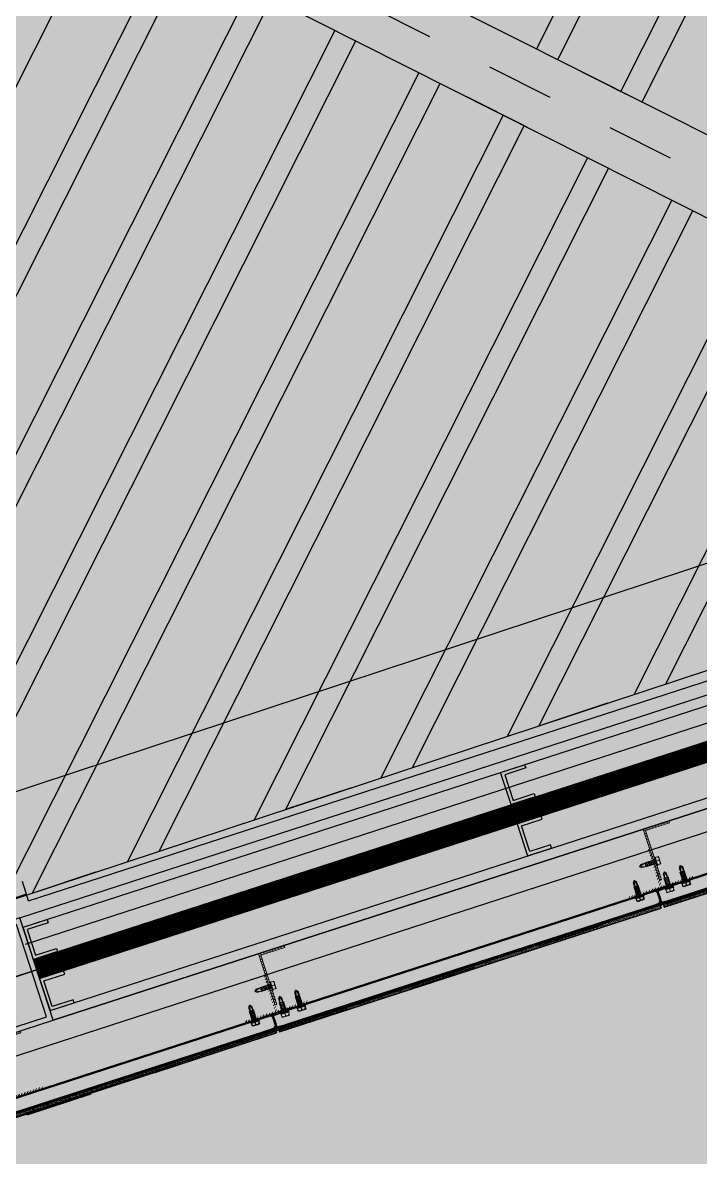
# Model space of a CAD drawing. Header units: metres. Extents: x 678805 to 1359287, y 2747329 to 5497370.
# Drawn here: x 679797.639 to 679798.644, y 2748598.401 to 2748600.084 of the extents above; entities that cross this region are included whole.
import ezdxf

# ---------------------------------------------------------------- set-up
doc = ezdxf.new("R2010")
doc.units = ezdxf.units.M
for name, pattern in [('XREF_MON_BUILDINGS$0$DASH_1', [0.4, 0.1, -0.3]), ('XREF_MON_BUILDINGS$0$Dash_2_', [0.25, 0.125, -0.125]), ('XREF_MON_BUILDINGS$0$Hidden', [0.004, 0.002, -0.002])]:
    doc.linetypes.add(name, pattern=pattern)
for name, color, linetype in [('00_XREF_MON_HSC_PAVEMENT', 7, 'Continuous'), ('00_XREF_TWQ_BUILDINGS', 7, 'Continuous'), ('XREF_MON_BUILDINGS$0$00-Modulos DEFINIDOS', 7, 'Continuous'), ('XREF_MON_BUILDINGS$0$00-Modulos ROOFS', 2, 'Continuous'), ('XREF_MON_BUILDINGS$0$02-L-01_Structure', 2, 'Continuous'), ('XREF_MON_BUILDINGS$0$02-L-01_Structure t2', 7, 'Continuous'), ('XREF_MON_BUILDINGS$0$02-L-01_Struture aux', 4, 'Continuous'), ('XREF_MON_BUILDINGS$0$02-L-Insulation', 252, 'Continuous'), ('XREF_MON_BUILDINGS$0$02-L-INT Panel', 5, 'Continuous'), ('XREF_MON_BUILDINGS$0$02-L-panel', 5, 'Continuous'), ('XREF_MON_BUILDINGS$0$02-L-Pergola Profiles', 8, 'Continuous'), ('XREF_MON_BUILDINGS$0$02-L-Pergola Projection', 8, 'Continuous'), ('XREF_MON_BUILDINGS$0$02-L-Pergola Shades', 15, 'Continuous'), ('XREF_MON_BUILDINGS$0$02-L-Pergola Shades Schematic', 8, 'Continuous'), ('XREF_MON_BUILDINGS$0$COTAUX', 7, 'Continuous')]:
    doc.layers.add(name, color=color, linetype=linetype)
doc.layers.add('XREF_MON_BUILDINGS$0$0-WIPEOUTS', color=7, linetype='Continuous', true_color=0xffffff)
doc.layers.add('XREF_MON_BUILDINGS$0$02-L-Pergola Wipeout', color=7, linetype='Continuous', true_color=0xffffff)
for name, color, linetype, plot in [('XREF_MON_BUILDINGS$0$00-AUX STRUCTURE', 3, 'Continuous', False), ('XREF_MON_BUILDINGS$0$00_AUX', 3, 'Continuous', False), ('XREF_MON_BUILDINGS$0$02-L-Pergola Aux', 50, 'Continuous', False)]:
    doc.layers.add(name, color=color, linetype=linetype, plot=plot)
for name, color, linetype, lineweight in [('XREF_MON_BUILDINGS$0$02-H-251', 251, 'Continuous', 0), ('XREF_MON_BUILDINGS$0$02-H-254', 254, 'Continuous', 0), ('XREF_MON_BUILDINGS$0$02-L-01_Structure L', 7, 'Continuous', 5), ('XREF_MON_BUILDINGS$0$02-L-01_Structure T', 8, 'Continuous', 5)]:
    doc.layers.add(name, color=color, linetype=linetype, lineweight=lineweight)
doc.layers.add('XREF_MON_BUILDINGS$0$02-KH-12 Administration', color=7, linetype='Continuous', lineweight=30, true_color=0xffdf7f)
doc.layers.add('XREF_MON_HSC_PAVEMENT$0$03-TR-Pavement_06_Concrete Slab in situ', color=7, linetype='Continuous', lineweight=9, true_color=0xf7f7f7)
doc.layers.get('XREF_MON_BUILDINGS$0$02-KH-12 Administration').off()
doc.styles.add('XREF_MON_BUILDINGS$0$E100', font='verdana.ttf', dxfattribs={"height": 0.18})
doc.linetypes.add('XREF_MON_BUILDINGS$0$BATTING', pattern='A,0.0001,-0.1,[134,ltypeshp.shx,S=0.1,R=0,X=-0.1,Y=0],-0.2,[134,ltypeshp.shx,S=0.1,R=180,X=0.1,Y=0],-0.1', length=0.4001)
doc.dimstyles.new('XREF_MON_BUILDINGS$0$E100', dxfattribs={"dimscale": 0.03, "dimtxt": 12, "dimasz": 0.5, "dimexe": 0.1, "dimexo": 1, "dimgap": 4, "dimtad": 1, "dimzin": 0, "dimdsep": 46, "dimtxsty": 'XREF_MON_BUILDINGS$0$E100', "dimblk1": 'XREF_MON_BUILDINGS$0$LINCOT200', "dimblk2": 'XREF_MON_BUILDINGS$0$LINCOT200', "dimsah": 1, "dimcen": 0.1, "dimdle": 0.1, "dimse1": 1, "dimse2": 1, "dimclrt": 256, "dimadec": 0, "dimazin": 0, "dimtfac": 0.01538461538461539, "dimtofl": 0, "dimtmove": 0, "dimatfit": 3, "dimldrblk": 'XREF_MON_BUILDINGS$0$LINCOT200', "dimfxl": 1, "dimtolj": 1, "dimtzin": 0, "dimarcsym": 0})

# ---------------------------------------------------------------- blocks, each defined once
blk = doc.blocks.new('XREF_MON_BUILDINGS$0$LINCOT200')
for p, q in [((0, -9.999961704014428), (0, 10.00003829598555)), ((3.694822225952521e-13, 3.829598557558711e-05), (10.00000000000051, 3.829598557558711e-05))]:
    blk.add_line(p, q)
at = {"const_width": 1.875}
blk.add_lwpolyline([(3.535533801624467, -3.535495714255788), (-3.535533950636761, 3.535572157214077)], dxfattribs=at)
at = {"layer": 'XREF_MON_BUILDINGS$0$COTAUX'}
blk.add_line((0, 0), (-1.249999999999915, 0), dxfattribs=at)
blk = doc.blocks.new('*D89')
at = {"layer": 'DEFPOINTS', "color": 0, "transparency": 16777216}
for p in [(119.6986085125245, -56.82058442011476), (124.4986085132696, -56.82058442058042), (124.4986085132696, -57.2785381723661)]:
    blk.add_point(p, dxfattribs=at)
at = {"layer": 'XREF_MON_BUILDINGS$0$00_AUX', "color": 0, "lineweight": -2, "transparency": 16777216}
blk.add_line((119.7136085125246, -57.27853817236596), (124.4836085132696, -57.27853817236596), dxfattribs=at)
at = {"layer": 'XREF_MON_BUILDINGS$0$00_AUX', "color": 0, "lineweight": -2, "transparency": 16777216, "xscale": 0.015, "yscale": 0.015, "zscale": 0.015, "rotation": 180}
blk.add_blockref('XREF_MON_BUILDINGS$0$LINCOT200', (119.6986085125246, -57.27853817236596), dxfattribs=at)
at = {"layer": 'XREF_MON_BUILDINGS$0$00_AUX', "color": 0, "lineweight": -2, "transparency": 16777216, "xscale": 0.015, "yscale": 0.015, "zscale": 0.015}
blk.add_blockref('XREF_MON_BUILDINGS$0$LINCOT200', (124.4986085132696, -57.27853817236596), dxfattribs=at)
at = {"layer": 'XREF_MON_BUILDINGS$0$00_AUX', "transparency": 16777216, "insert": (122.0986085128971, -57.06442803133171), "char_height": 0.18, "attachment_point": 5, "style": 'XREF_MON_BUILDINGS$0$E100'}
blk.add_mtext('\\A1;4.80', dxfattribs=at)
blk = doc.blocks.new('XREF_MON_BUILDINGS$0$PILAR STRUCTURE')
at = {"layer": 'XREF_MON_BUILDINGS$0$02-L-01_Structure', "linetype": 'Continuous'}
h = blk.add_hatch(dxfattribs=at)
h.set_pattern_fill('ANGLE', color=252)
h.set_pattern_definition([(0, (-144.6596111481284, 18.56842418532225), (0, 6.985), [5.08, -1.905]), (90, (-144.6596111481284, 18.56842418532225), (-6.985, 4.277078946022131e-16), [5.08, -1.905])])
h.paths.add_polyline_path([(-0.0800000000000125, -0.08000000000000185), (0.07999999999998408, -0.08000000000000185), (0.07999999999998408, 0.0799999999999983), (-0.0800000000000125, 0.0799999999999983)])
h.paths.add_polyline_path([(-0.07200000000000273, -0.07200000000000273), (0.0719999999999743, -0.07200000000000273), (0.0719999999999743, 0.07199999999999918), (-0.07200000000000273, 0.07199999999999918)], flags=16)
h = blk.add_hatch(color=252, dxfattribs=at)
h.dxf.hatch_style = 1
h.paths.add_polyline_path([(-0.07200000000000273, -0.07200000000000273), (0.0719999999999743, -0.07200000000000273), (0.0719999999999743, 0.07199999999999918), (-0.07200000000000273, 0.07199999999999918)], flags=16)
h.paths.add_polyline_path([(-0.0800000000000125, -0.08000000000000185), (0.07999999999998408, -0.08000000000000185), (0.07999999999998408, 0.0799999999999983), (-0.0800000000000125, 0.0799999999999983)])
for points in [[(-0.0800000000000125, -0.08000000000000185), (0.07999999999998408, -0.08000000000000185), (0.07999999999998408, 0.0799999999999983), (-0.0800000000000125, 0.0799999999999983)], [(-0.07200000000000273, -0.07200000000000273), (0.0719999999999743, -0.07200000000000273), (0.0719999999999743, 0.07199999999999918), (-0.07200000000000273, 0.07199999999999918)]]:
    blk.add_lwpolyline(points, close=True, dxfattribs=at)
blk = doc.blocks.new('XREF_MON_BUILDINGS$0$ULMA_Escuadra40x80_Seccion')
at = {"layer": 'XREF_MON_BUILDINGS$0$02-H-251', "ltscale": 125}
h = blk.add_hatch(dxfattribs=at)
h.set_pattern_fill('ANSI31', color=256, scale=0.001, angle=360, style=0)
h.set_pattern_definition([(45, (0, 0), (-0.002245064030267288, 0.002245064030267289), [])])
h.paths.add_polyline_path([(0, 0.0799999999994725), (0.002999999989697244, 0.0799999999994725), (0.002999999989697244, 0.002999999999701686), (0.03999999999359716, 0.002999999999701686), (0.03999999999359716, 0), (0, 0)])
at = {"layer": 'XREF_MON_BUILDINGS$0$02-L-01_Structure L', "linetype": 'Continuous'}
blk.add_lwpolyline([(0, 0.0799999999994725), (0.002999999989697244, 0.0799999999994725), (0.002999999989697244, 0.002999999999701686), (0.03999999999359716, 0.002999999999701686), (0.03999999999359716, 0), (0, 0)], close=True, dxfattribs=at)
blk = doc.blocks.new('XREF_MON_BUILDINGS$0$AUTORROSCANTE')
at = {"layer": 'XREF_MON_BUILDINGS$0$02-L-01_Structure t2', "color": 0}
for p, q in [((-31.20000000000002, 5.629165124598842), (-26.19999999999959, 5.62916512459816)), ((-31.19999999999999, -3.410605131648481e-13), (-26.19999999999976, 0)), ((-2.365309734828713, 2.5), (-25, 2.5)), ((0, 0), (-8.999999999999972, 2.5)), ((0, 0), (-3.600692283157343, -1.09366380576239)), ((0, 0), (-2.365309734828713, 2.5)), ((0, 0), (-2.365309734828713, -2.5)), ((-31.20000000000002, -5.629165124598899), (-26.19999999999948, -5.629165124599581)), ((-2.365309734828713, -2.5), (-25, -2.5)), ((-3.600692283157343, -1.09366380576239), (-2.365309734828713, -2.5))]:
    blk.add_line(p, q, dxfattribs=at)
at = {"layer": 'XREF_MON_BUILDINGS$0$02-L-01_Structure t2', "color": 253}
for p, q in [((-25, 3.149999999999977), (-8.999999999999943, 3.150000000000034)), ((-23.47427264461649, -3.14999999999992), (-25, 2.662522019210144)), ((-21.40651940967126, -3.14999999999992), (-23.06020473028568, 3.149999999999864)), ((-19.338766174726, -3.14999999999992), (-20.99245149534045, 3.14999999999992)), ((-17.27101293978083, -3.14999999999992), (-18.92469826039516, 3.150000000000034)), ((-15.20325970483566, -3.14999999999992), (-16.85694502544993, 3.150000000000034)), ((-13.1355064698904, -3.14999999999992), (-14.78919179050473, 3.149999999999977)), ((-11.06775323494514, -3.14999999999992), (-12.72143855555953, 3.149999999999977)), ((-9, -3.14999999999992), (-10.65368532061433, 3.150000000000034)), ((-9, -3.14999999999992), (-8.999999999999972, 3.150000000000034)), ((-25, -3.149999999999977), (-9, -3.149999999999977)), ((-3.600692283157343, -1.09366380576239), (-9, -2.5))]:
    blk.add_line(p, q, dxfattribs=at)
at = {"layer": 'XREF_MON_BUILDINGS$0$02-L-01_Structure t2', "color": 0}
for points in [[(-31.20000000000002, 5.629165124598842), (-26.19999999999996, 5.629165124598842), (-26.19999999999996, -5.629165124599581), (-31.20000000000002, -5.629165124599581)], [(-26.19999999999951, 6.5), (-25, 6.5), (-25, -6.500000000000057), (-26.19999999999951, -6.500000000000057)]]:
    blk.add_lwpolyline(points, close=True, dxfattribs=at)
for centre, start, end in [((-26.98608579049073, 2.367525475711773), 129.2840388374925, 214.1828116507075), ((-26.98608579049073, -2.366719793068796), 145.8304296466695, 230.7332658614822)]:
    blk.add_arc(centre, 4.213914209509284, start, end, dxfattribs=at)
blk = doc.blocks.new('XREF_MON_BUILDINGS$0$ULMA_Montante VV')
at = {"layer": 'XREF_MON_BUILDINGS$0$02-H-251', "ltscale": 125}
h = blk.add_hatch(dxfattribs=at)
h.set_pattern_fill('ANSI31', color=256, scale=0.001, angle=450, style=0)
h.set_pattern_definition([(134.9999999999999, (-0.05125000000043656, -0.00250000000005457), (-0.002245064030267289, -0.002245064030267287), [])])
edge = h.paths.add_edge_path()
edge.add_line((-0.05095000000073924, -0.00250000000005457), (0.04844999999841093, -0.00250000000005457))
edge.add_arc((0.04844999999841093, -0.002200000000129876), 0.0003, 270, 360)
edge.add_line((0.04874999999992724, -0.002200000000129876), (0.04874999999992724, -0.0003000000001520675))
edge.add_arc((0.04844999999841093, -0.0003000000001520675), 0.0003, 0, 90)
edge.add_line((0.04844999999841093, 0), (0, 0))
edge.add_line((0, 0), (0, 0.05719999999996617))
edge.add_arc((-0.0003000000015163096, 0.05719999999996617), 0.0003, 0, 90)
edge.add_line((-0.0003000000015163096, 0.05749999999989086), (-0.002200000000811997, 0.05749999999989086))
edge.add_arc((-0.002200000000811997, 0.05719999999996617), 0.0003, 90, 180)
edge.add_line((-0.002500000000509317, 0.05719999999996617), (-0.002500000000509317, 0))
edge.add_line((-0.002500000000509317, 0), (-0.05095000000073924, 0))
edge.add_arc((-0.05095000000073924, -0.0003000000001520675), 0.0003, 90, 180)
edge.add_line((-0.05125000000043656, -0.0003000000001520675), (-0.05125000000043656, -0.002200000000129876))
edge.add_arc((-0.05095000000073924, -0.002200000000129876), 0.0003, 180, 270)
blk = doc.blocks.new('XREF_MON_BUILDINGS$0$ULMA_Autotaladrante')
at = {"layer": 'XREF_MON_BUILDINGS$0$02-L-01_Structure T', "color": 252}
for p, q in [((-0.02500000000509317, 2.273736754432321e-13), (-0.02263469026956955, 0.00250000000005457)), ((-0.02500000000509317, 2.273736754432321e-13), (-0.01600000000325963, 0.00250000000005457)), ((-0.02500000000509317, 2.273736754432321e-13), (-0.02263469026956955, -0.002499999999599822)), ((-0.02500000000509317, 2.273736754432321e-13), (-0.02139930772136722, -0.001093663805477263)), ((-0.02263469026956955, 0.00250000000005457), (0, 0.00250000000005457)), ((0, 0.003150000000232467), (-0.01600000000325963, 0.003150000000232467)), ((-0.01600000000325963, -0.003149999999777719), (-0.01600000000325963, 0.003150000000232467)), ((-0.01600000000325963, -0.003149999999777719), (-0.01434631468237058, 0.003150000000232467)), ((-0.01393224676803584, -0.003149999999777719), (-0.01227856144714679, 0.003150000000232467)), ((-0.0118644935323573, -0.003149999999777719), (-0.01021080821146825, 0.003150000000232467)), ((-0.00979674029713351, -0.003149999999777719), (-0.008143054976244457, 0.003150000000232467)), ((-0.00772898706190972, -0.003149999999777719), (-0.006075301741020667, 0.003150000000232467)), ((-0.005661233826231182, -0.003149999999777719), (-0.004007548505342129, 0.003150000000232467)), ((-0.003593480591007392, -0.003149999999777719), (-0.001939795270118339, 0.003150000000232467)), ((-0.001525727355783602, -0.003149999999777719), (0, 0.002662522019363678)), ((0.006200000001172157, 0.005629165124673818), (0.001200000000153523, 0.005629165124673818)), ((0.006200000001172157, 2.273736754432321e-13), (0.001200000000153523, 2.273736754432321e-13)), ((-0.02139930772136722, -0.001093663805477263), (-0.02263469026956955, -0.002499999999599822)), ((-0.02263469026956955, -0.002499999999599822), (0, -0.002499999999599822)), ((-0.02139930772136722, -0.001093663805477263), (-0.01600000000325963, -0.002499999999599822)), ((0, -0.003149999999777719), (-0.01600000000325963, -0.003149999999777719)), ((0.006200000001172157, -0.005629165124219071), (0.001200000000153523, -0.005629165124219071))]:
    blk.add_line(p, q, dxfattribs=at)
for points in [[(0.001200000000153523, 0.006499999999959982), (0, 0.006499999999959982), (0, -0.006499999999732609), (0.001200000000153523, -0.006499999999732609)], [(0.006200000001172157, 0.005629165124673818), (0.001200000000153523, 0.005629165124673818), (0.001200000000153523, -0.005629165124219071), (0.006200000001172157, -0.005629165124219071)]]:
    blk.add_lwpolyline(points, close=True, dxfattribs=at)
for centre, start, end in [((0.001986085791031655, 0.002367525475847287), 325.8171883654993, 50.71596115511253), ((0.001986085791031655, -0.002366719792689764), 309.2667341381091, 34.16957033823044)]:
    blk.add_arc(centre, 0.004213914210367771, start, end, dxfattribs=at)
blk = doc.blocks.new('XREF_MON_BUILDINGS$0$A$C15E93CBA')
at = {"layer": 'XREF_MON_BUILDINGS$0$02-H-251', "linetype": 'XREF_MON_BUILDINGS$0$Hidden', "ltscale": 125}
h = blk.add_hatch(dxfattribs=at)
h.set_pattern_fill('ANSI31', color=256, scale=0.001, angle=360, style=0)
h.set_pattern_definition([(45, (-262.1384056842525, -176.9196027821986), (-0.002245064030267288, 0.002245064030267289), [])])
edge = h.paths.add_edge_path()
edge.add_line((-9.57311138685455, -0.6229246826434292), (-9.573111386854546, -0.6209246826434764))
edge.add_line((-9.573111386854542, -0.6209246826434764), (-9.573356797376968, -0.6140531880113258))
edge.add_line((-9.573356797376967, -0.6140531880113258), (-9.574300880825268, -0.6131743549923385))
edge.add_arc((-9.574096472863296, -0.6129547704186962), 0.0003, 137.0499999998804, 227.0499999998918, ccw=False)
edge.add_line((-9.574316057436938, -0.6127503624564952), (-9.573437050788362, -0.6118060924876545))
edge.add_line((-9.573437050788364, -0.6118060924876545), (-9.57349956216547, -0.6100557739522401))
edge.add_line((-9.573499562165466, -0.6100557739522401), (-9.574443684311857, -0.6091769049097593))
edge.add_arc((-9.574239276348976, -0.6089573203358896), 0.0003, 137.0499999998804, 227.049999999877, ccw=False)
edge.add_line((-9.574458860922618, -0.6087529123736886), (-9.57357981824532, -0.6078086037003914))
edge.add_line((-9.573579818245321, -0.6078086037003914), (-9.57404250767863, -0.5948532995824962))
edge.add_arc((-9.576041233386917, -0.5949246826434091), 0.002, 2.045408488778087, 89.99999999989184)
edge.add_line((-9.576041233386917, -0.5929246826434564), (-9.582770587866747, -0.592924682643428))
edge.add_line((-9.582770587866747, -0.5929246826434564), (-9.592111386854725, -0.592924682643428))
edge.add_line((-9.592111386854725, -0.592924682643428), (-9.592111386854734, -0.5980746826433858))
edge.add_line((-9.592111386854732, -0.5980746826433858), (-9.593111386854936, -0.5980746826433858))
edge.add_line((-9.593111386854936, -0.5980746826433858), (-9.593111386854925, -0.5927572888009252))
edge.add_arc((-9.593411386854626, -0.5927572888009252), 0.0003, 359.9999999998918, 419.9999999998961)
edge.add_line((-9.593261386854778, -0.5924974811797199), (-9.596141771611965, -0.5908344902646547))
edge.add_arc((-9.595991771612113, -0.5905746826434211), 0.0003, 59.99999999989609, 239.9999999998774, ccw=False)
edge.add_line((-9.595841771612264, -0.5903148750222158), (-9.59356138685447, -0.5916314557760529))
edge.add_arc((-9.59341138685462, -0.5913716481548761), 0.0003, 239.9999999998961, 359.9999999998918)
edge.add_line((-9.593111386854922, -0.5913716481548761), (-9.593111386854908, -0.5836246826434888))
edge.add_line((-9.593111386854908, -0.5836246826434888), (-9.592111386854704, -0.5836246826434888))
edge.add_line((-9.592111386854704, -0.5836246826434888), (-9.592111386854715, -0.5896246826433469))
edge.add_line((-9.592111386854718, -0.5896246826433469), (-9.590361386854362, -0.5896246826433469))
edge.add_arc((-9.590361386854362, -0.5898746826433978), 0.0002500000000000272, -90.00000000010817, 89.99999999989183, ccw=False)
edge.add_line((-9.590361386854362, -0.5901246826434488), (-9.592111386854718, -0.5901246826434488))
edge.add_line((-9.592111386854718, -0.5901246826434488), (-9.59211138685472, -0.5911246826434251))
edge.add_line((-9.592111386854718, -0.5911246826434251), (-9.575866964012981, -0.5911246826434535))
edge.add_arc((-9.575866964012981, -0.5891246826435008), 0.002, 269.9999999998918, 352.552583149694)
edge.add_line((-9.573883835544926, -0.589383915122994), (-9.573111386854475, -0.5834746826434412))
edge.add_line((-9.573111386854471, -0.5834746826434412), (-9.571311386854468, -0.5834746826434412))
edge.add_line((-9.571311386854468, -0.5834746826434412), (-9.571311386854543, -0.6229246826434292))
edge.add_line((-9.571311386854546, -0.6229246826434292), (-9.57311138685455, -0.6229246826434292))
h = blk.add_hatch(dxfattribs=at)
h.set_pattern_fill('ANSI31', color=256, scale=0.001, angle=360, style=0)
h.set_pattern_definition([(45, (-262.7384056842524, -176.9196027821986), (-0.002245064030267288, 0.002245064030267289), [])])
edge = h.paths.add_edge_path()
edge.add_line((-9.573111386855679, -1.222924682643452), (-9.573111386855675, -1.220924682643499))
edge.add_line((-9.573111386855679, -1.220924682643499), (-9.573356797378105, -1.214053188011349))
edge.add_line((-9.573356797378104, -1.214053188011349), (-9.574300880826405, -1.213174354992361))
edge.add_arc((-9.574096472864426, -1.212954770418719), 0.0003, 137.0499999998804, 227.0499999998918, ccw=False)
edge.add_line((-9.574316057438068, -1.212750362456518), (-9.573437050789492, -1.211806092487677))
edge.add_line((-9.573437050789494, -1.211806092487677), (-9.5734995621666, -1.210055773952263))
edge.add_line((-9.573499562166603, -1.210055773952263), (-9.574443684312994, -1.209176904909782))
edge.add_arc((-9.574239276350106, -1.208957320335912), 0.0003, 137.0499999998804, 227.049999999877, ccw=False)
edge.add_line((-9.574458860923748, -1.208752912373711), (-9.573579818246449, -1.207808603700414))
edge.add_line((-9.57357981824645, -1.207808603700414), (-9.57404250767976, -1.194853299582519))
edge.add_arc((-9.576041233388054, -1.194924682643403), 0.002, 2.045408488778087, 89.99999999989184)
edge.add_line((-9.576041233388047, -1.192924682643451), (-9.582770587867877, -1.192924682643451))
edge.add_line((-9.582770587867877, -1.192924682643451), (-9.592111386855855, -1.192924682643451))
edge.add_line((-9.592111386855855, -1.192924682643422), (-9.592111386855864, -1.19807468264338))
edge.add_line((-9.592111386855862, -1.19807468264338), (-9.593111386856066, -1.19807468264338))
edge.add_line((-9.593111386856066, -1.19807468264338), (-9.593111386856055, -1.192757288800919))
edge.add_arc((-9.593411386855756, -1.192757288800919), 0.0003, 359.9999999998918, 419.9999999998961)
edge.add_line((-9.593261386855907, -1.192497481179714), (-9.596141771613095, -1.190834490264649))
edge.add_arc((-9.595991771613242, -1.190574682643444), 0.0003, 59.99999999989609, 239.9999999998774, ccw=False)
edge.add_line((-9.595841771613394, -1.190314875022239), (-9.5935613868556, -1.191631455776076))
edge.add_arc((-9.593411386855756, -1.19137164815487), 0.0003, 239.9999999998961, 359.9999999998918)
edge.add_line((-9.593111386856059, -1.19137164815487), (-9.593111386856044, -1.183624682643483))
edge.add_line((-9.593111386856044, -1.183624682643483), (-9.59211138685584, -1.183624682643483))
edge.add_line((-9.59211138685584, -1.183624682643483), (-9.592111386855851, -1.189624682643341))
edge.add_line((-9.592111386855848, -1.189624682643341), (-9.590361386855491, -1.189624682643341))
edge.add_arc((-9.590361386855491, -1.189874682643392), 0.0002500000000000272, -90.00000000010817, 89.99999999989183, ccw=False)
edge.add_line((-9.590361386855491, -1.190124682643443), (-9.592111386855848, -1.190124682643443))
edge.add_line((-9.592111386855848, -1.190124682643443), (-9.59211138685585, -1.191124682643419))
edge.add_line((-9.592111386855855, -1.191124682643419), (-9.575866964014118, -1.191124682643448))
edge.add_arc((-9.57586696401411, -1.189124682643495), 0.002, 269.9999999998918, 352.552583149694)
edge.add_line((-9.573883835546056, -1.189383915123017), (-9.573111386855604, -1.183474682643464))
edge.add_line((-9.573111386855608, -1.183474682643464), (-9.571311386855605, -1.183474682643464))
edge.add_line((-9.571311386855605, -1.183474682643464), (-9.57131138685568, -1.222924682643452))
edge.add_line((-9.571311386855676, -1.222924682643452), (-9.573111386855679, -1.222924682643452))
at = {"layer": 'XREF_MON_BUILDINGS$0$02-H-254', "ltscale": 125}
h = blk.add_hatch(dxfattribs=at)
h.set_pattern_fill('ANSI31', color=256, scale=0.0005, style=0)
h.set_pattern_definition([(45, (-262.2811638987881, -176.7922992328846), (-0.001122532015133644, 0.001122532015133644), [])])
h.paths.add_polyline_path([(-9.586003672544152, -0.008410483376735556), (-9.59185367253825, -0.008410483376735556), (-9.591853672538264, -0.01641048337609163), (-9.593453672548776, -0.01641048337609163), (-9.593453672548762, -0.008410483376735556), (-9.600003672547004, -0.008410483376707134), (-9.600005004153715, -0.5894246826238714), (-9.595079518456956, -0.5894246826238714), (-9.595071135079749, -0.02395210933011072), (-9.58600367254418, -0.02395305438284367)])
h = blk.add_hatch(dxfattribs=at)
h.set_pattern_fill('ANSI31', color=256, scale=0.0005, style=0)
h.set_pattern_definition([(45, (-262.8811638987881, -176.7922992328846), (-0.001122532015133644, 0.001122532015133644), [])])
h.paths.add_polyline_path([(-9.59507331042252, -0.7647522798145019), (-9.59507281064274, -0.5945552191681145), (-9.600005004153722, -0.5945552191681145), (-9.600005004154845, -1.189424682623866), (-9.595079518458085, -1.189424682623866)])
h = blk.add_hatch(dxfattribs=at)
h.set_pattern_fill('ANSI31', color=256, scale=0.0005, style=0)
h.set_pattern_definition([(45, (-263.4811638987881, -176.7922992328846), (-0.001122532015133644, 0.001122532015133644), [])])
h.paths.add_polyline_path([(-9.600005004155982, -1.78942468262386), (-9.600005004154859, -1.194555219168137), (-9.595072815988807, -1.194555219168137), (-9.59507454412789, -1.78942468262386)])
at = {"layer": 'XREF_MON_BUILDINGS$0$00-AUX STRUCTURE', "linetype": 'Continuous', "const_width": 0.03}
blk.add_lwpolyline([(-9.40001351265406, -0.2800891995582049), (-9.400013512653747, -4.520089199558214)], dxfattribs=at)
at = {"layer": 'XREF_MON_BUILDINGS$0$02-L-01_Struture aux'}
for p, q in [((-9.573261386860395, -4.755242273104358), (-9.57326138685145, -0.0323210420812643)), ((-9.571311500433062, -0.0323210420812643), (-9.571311389559455, -4.755242273058769))]:
    blk.add_line(p, q, dxfattribs=at)
at = {"layer": 'XREF_MON_BUILDINGS$0$02-L-01_Struture aux', "linetype": 'Continuous'}
for p, q in [((-9.415014072667631, -0.2800891995497636), (-9.415014072667631, -4.520089199549773)), ((-9.385014072668227, -0.2800891995497636), (-9.385014072668227, -4.520089199549773))]:
    blk.add_line(p, q, dxfattribs=at)
at = {"layer": 'XREF_MON_BUILDINGS$0$02-L-01_Struture aux', "linetype": 'XREF_MON_BUILDINGS$0$Hidden'}
for p, q in [((-9.592111386854704, -0.5836246826434888), (-9.593111386854908, -0.5836246826434888)), ((-9.593111386854922, -0.5913716481548761), (-9.593111386854908, -0.5836246826434888)), ((-9.592111386854718, -0.5894246826433402), (-9.592111386854704, -0.5836246826434888)), ((-9.573883835544926, -0.589383915122994), (-9.573111386854471, -0.5834746826434412)), ((-9.571311386854468, -0.5834746826434412), (-9.573111386854471, -0.5834746826434412)), ((-9.571311386854546, -0.6229246826434292), (-9.571311386854468, -0.5834746826434412)), ((-9.596141771611961, -0.5908344902646263), (-9.593261386854778, -0.5924974811797199)), ((-9.595841771612264, -0.5903148750222158), (-9.593561386854468, -0.5916314557760813)), ((-9.593111386854936, -0.5980746826433858), (-9.593111386854929, -0.5927572888009252)), ((-9.592111386854732, -0.5980746826433858), (-9.593111386854936, -0.5980746826433858)), ((-9.590361386854362, -0.5894246826433971), (-9.592111386854718, -0.5894246826433402)), ((-9.592111386854718, -0.5911246826434251), (-9.592111386854718, -0.5899246826434421)), ((-9.590361386854362, -0.5899246826434421), (-9.592111386854718, -0.5899246826434421)), ((-9.575866964012981, -0.5911246826434535), (-9.592111386854718, -0.5911246826434251)), ((-9.582770587866747, -0.5929246826434564), (-9.592111386854725, -0.592924682643428)), ((-9.592111386854732, -0.5980746826433858), (-9.592111386854725, -0.592924682643428)), ((-9.576041233386917, -0.5929246826434564), (-9.582770587866747, -0.5929246826434564)), ((-9.574042507678627, -0.5948532995824962), (-9.573579818245321, -0.6078086037003914)), ((-9.574458860922618, -0.6087529123736886), (-9.573579818245321, -0.6078086037003914)), ((-9.57444368431186, -0.6091769049097593), (-9.573499562165466, -0.6100557739522401)), ((-9.574316057436938, -0.6127503624564952), (-9.573437050788364, -0.6118060924876545)), ((-9.57430088082527, -0.6131743549923385), (-9.573356797376967, -0.6140531880113258)), ((-9.573499562165466, -0.6100557739522401), (-9.573437050788364, -0.6118060924876545)), ((-9.573356797376967, -0.6140531880113258), (-9.573111386854542, -0.6209246826434764)), ((-9.573111386854542, -0.6216746826434019), (-9.573111386854542, -0.6209246826434764)), ((-9.57311138685455, -0.6229246826434292), (-9.573111386854542, -0.6209246826434764)), ((-9.571311386854546, -0.6229246826434292), (-9.57311138685455, -0.6229246826434292)), ((-9.596141771613098, -1.190834490264649), (-9.593261386855907, -1.192497481179714)), ((-9.595841771613394, -1.190314875022239), (-9.593561386855605, -1.191631455776076)), ((-9.59211138685584, -1.183624682643483), (-9.593111386856044, -1.183624682643483)), ((-9.593111386856059, -1.19137164815487), (-9.593111386856044, -1.183624682643483)), ((-9.593111386856066, -1.19807468264338), (-9.593111386856059, -1.192757288800919)), ((-9.592111386855848, -1.189424682643335), (-9.59211138685584, -1.183624682643483)), ((-9.590361386855491, -1.189424682643391), (-9.592111386855848, -1.189424682643335)), ((-9.592111386855855, -1.191124682643419), (-9.592111386855848, -1.189924682643436)), ((-9.590361386855491, -1.189924682643436), (-9.592111386855848, -1.189924682643436)), ((-9.575866964014118, -1.191124682643448), (-9.592111386855855, -1.191124682643419)), ((-9.582770587867877, -1.192924682643451), (-9.592111386855855, -1.192924682643422)), ((-9.592111386855862, -1.19807468264338), (-9.592111386855855, -1.192924682643422)), ((-9.576041233388047, -1.192924682643451), (-9.582770587867877, -1.192924682643451)), ((-9.574042507679764, -1.194853299582519), (-9.57357981824645, -1.207808603700414)), ((-9.573883835546056, -1.189383915123017), (-9.573111386855608, -1.183474682643464)), ((-9.571311386855605, -1.183474682643464), (-9.573111386855608, -1.183474682643464)), ((-9.571311386855676, -1.222924682643452), (-9.571311386855605, -1.183474682643464)), ((-9.592111386855862, -1.19807468264338), (-9.593111386856066, -1.19807468264338)), ((-9.574458860923748, -1.208752912373711), (-9.57357981824645, -1.207808603700414)), ((-9.574443684312989, -1.209176904909782), (-9.573499562166603, -1.210055773952263)), ((-9.574316057438068, -1.212750362456518), (-9.573437050789494, -1.211806092487677)), ((-9.573499562166603, -1.210055773952263), (-9.573437050789494, -1.211806092487677)), ((-9.5743008808264, -1.213174354992361), (-9.573356797378104, -1.214053188011349)), ((-9.573356797378104, -1.214053188011349), (-9.573111386855679, -1.220924682643499)), ((-9.573111386855679, -1.221674682643425), (-9.573111386855679, -1.220924682643499)), ((-9.573111386855679, -1.222924682643452), (-9.573111386855679, -1.220924682643499)), ((-9.571311386855676, -1.222924682643452), (-9.573111386855679, -1.222924682643452))]:
    blk.add_line(p, q, dxfattribs=at)
at = {"layer": 'XREF_MON_BUILDINGS$0$02-L-01_Struture aux'}
for points in [[(-9.593156093693956, -0.0323210420812643), (-9.593156094618791, -4.755242353820279)], [(-9.59238594274899, -4.755242273551517), (-9.592385941824155, -0.0323210420812643)]]:
    blk.add_lwpolyline(points, dxfattribs=at)
at = {"layer": 'XREF_MON_BUILDINGS$0$02-L-01_Struture aux', "linetype": 'Continuous'}
for points in [[(-9.41501407268062, -0.3175553568493115), (-9.415014072674282, -0.2800891995582333), (-9.465014072674293, -0.2800891995582333), (-9.465014072674265, -0.3175553568493115), (-9.46001407267427, -0.3175553568493115), (-9.460014072674298, -0.2850891995582288), (-9.42001407267513, -0.2850891995582288), (-9.420014072680615, -0.3175553568569285), (-9.41501407268062, -0.3175553568569285)], [(-9.385014072655238, -0.3175553568493115), (-9.385014072661576, -0.2800891995582333), (-9.335014072661565, -0.2800891995582333), (-9.335014072661593, -0.3175553568493115), (-9.340014072661589, -0.3175553568493115), (-9.34001407266156, -0.2850891995582288), (-9.380014072660728, -0.2850891995582288), (-9.380014072655243, -0.3175553568569285), (-9.385014072655238, -0.3175553568569285)], [(-9.415014072680307, -1.062555356829677), (-9.41501407267397, -1.025089199538598), (-9.46501407267398, -1.025089199538598), (-9.465014072673952, -1.062555356829677), (-9.460014072673957, -1.062555356829677), (-9.460014072673985, -1.030089199538622), (-9.420014072674817, -1.030089199538622), (-9.420014072680303, -1.062555356837294), (-9.415014072680307, -1.062555356837294)], [(-9.38501407265555, -1.062555356829677), (-9.385014072661889, -1.025089199538598), (-9.335014072661878, -1.025089199538598), (-9.335014072661906, -1.062555356829677), (-9.340014072661901, -1.062555356829677), (-9.340014072661873, -1.030089199538622), (-9.38001407266104, -1.030089199538622), (-9.380014072655555, -1.062555356837294), (-9.38501407265555, -1.062555356837294)]]:
    blk.add_lwpolyline(points, dxfattribs=at)
at = {"layer": 'XREF_MON_BUILDINGS$0$02-L-01_Struture aux', "linetype": 'XREF_MON_BUILDINGS$0$Hidden'}
for centre, radius, start, end in [((-9.595991771612113, -0.5905746826434211), 0.0003, 60.00000003160243, 240.0000000316028), ((-9.59341138685462, -0.5913716481548761), 0.0003, 240.0000000316028, 359.9999999998909), ((-9.593411386854626, -0.5927572888009252), 0.0003, 359.9999999998909, 60.00000003160243), ((-9.590361386854362, -0.5896746826433912), 0.0002500000000000272, 269.9999999998917, 89.99999999989171), ((-9.576041233386917, -0.5949246826434091), 0.002, 2.045408485987364, 89.99999999989171), ((-9.575866964012981, -0.5891246826435008), 0.002, 269.9999999998917, 352.5525831494442), ((-9.574239276348976, -0.6089573203358896), 0.0003, 137.0499999938587, 227.0499999280939), ((-9.574096472863296, -0.6129547704186962), 0.0003, 137.0499999938587, 227.0500000256482), ((-9.595991771613242, -1.190574682643444), 0.0003, 60.00000003160243, 240.0000000316028), ((-9.593411386855756, -1.19137164815487), 0.0003, 240.0000000316028, 359.9999999998909), ((-9.593411386855756, -1.192757288800919), 0.0003, 359.9999999998909, 60.00000003160243), ((-9.590361386855491, -1.189674682643385), 0.0002500000000000272, 269.9999999998917, 89.99999999989171), ((-9.576041233388054, -1.194924682643403), 0.002, 2.045408485987364, 89.99999999989171), ((-9.57586696401411, -1.189124682643495), 0.002, 269.9999999998917, 352.5525831494442), ((-9.574239276350106, -1.208957320335912), 0.0003, 137.0499999938587, 227.0499999280939), ((-9.574096472864426, -1.212954770418719), 0.0003, 137.0499999938587, 227.0500000256482)]:
    blk.add_arc(centre, radius, start, end, dxfattribs=at)
at = {"layer": 'XREF_MON_BUILDINGS$0$02-L-Insulation', "linetype": 'XREF_MON_BUILDINGS$0$BATTING', "ltscale": 0.08}
blk.add_line((-9.51338070641831, -4.520089199557901), (-9.513380706416264, -0.094730750198039), dxfattribs=at)
at = {"layer": 'XREF_MON_BUILDINGS$0$02-L-Insulation', "linetype": 'XREF_MON_BUILDINGS$0$BATTING', "ltscale": 0.04}
blk.add_line((-9.360014072661457, -4.51508919955819), (-9.360014072661457, -0.2750891995582094), dxfattribs=at)
at = {"layer": 'XREF_MON_BUILDINGS$0$02-L-INT Panel', "linetype": 'Continuous'}
for p, q in [((-9.29001407266773, -0.3000892000859494), (-9.290014080583163, -8.92111064558776e-05)), ((-9.480014072667942, -0.2800891995582333), (-9.480014072667629, -4.520089199558214)), ((-9.480014072665725, -4.520089199557901), (-9.480014072663764, -0.2800891995543111)), ((-9.465014072667643, -0.2800891995582333), (-9.465014072667643, -4.520089199558214)), ((-9.335014072665771, -0.2800891995582333), (-9.335014072665771, -4.520089199558214)), ((-9.320014072667632, -0.2800891995582333), (-9.320014072667632, -4.520089199558214)), ((-9.300014072667636, -0.3000891995582435), (-9.300014072667636, -4.500089199558261)), ((-9.300014072667636, -0.3000891995582435), (-9.270014072667749, -0.300089199558272))]:
    blk.add_line(p, q, dxfattribs=at)
at = {"layer": 'XREF_MON_BUILDINGS$0$02-L-panel'}
blk.add_line((-9.59508326980491, -4.193025216428111), (-9.595071135079749, -0.02395210933011072), dxfattribs=at)
for points in [[(-9.58600367254418, -0.02395305438284367), (-9.586003672544152, -0.008410483376735556), (-9.59185367253825, -0.008410483376735556), (-9.591853672538264, -0.01641048337609163), (-9.593453672548776, -0.01641048337609163), (-9.593453672548762, -0.008410483376735556), (-9.600003672547004, -0.008410483376707134), (-9.600005004153715, -0.5894246826238714), (-9.595079518456956, -0.5894246826238714), (-9.595071135079749, -0.02395210933011072), (-9.58600367254418, -0.02395305438284367), (-9.58600367254418, -0.02395305438284367), (-9.58600367254418, -0.02395247517921462), (-9.586003672544152, -0.008410483376735556), (-9.59185367253825, -0.008410483376735556)], [(-9.59507416457945, -0.5945552191681145), (-9.600005004153722, -0.5945552191681145), (-9.600005004154845, -1.189424682623866), (-9.595079518458085, -1.189424682623866), (-9.59507331042252, -0.7647522798145019)], [(-9.59507416458058, -1.194555219168137), (-9.600005004154859, -1.194555219168137), (-9.600005004155982, -1.78942468262386), (-9.595079518459222, -1.78942468262386), (-9.59507331042365, -1.364752279814468)]]:
    blk.add_lwpolyline(points, dxfattribs=at)
at = {"layer": 'XREF_MON_BUILDINGS$0$02-L-panel', "ltscale": 125}
for points in [[(-9.595079518456956, -0.5894246826238714), (-9.600005004153715, -0.5894246826238714)], [(-9.595079518456963, -0.5945552191681145), (-9.600005004153722, -0.5945552191681145)], [(-9.595079518458085, -1.189424682623866), (-9.600005004154845, -1.189424682623866)]]:
    blk.add_lwpolyline(points, dxfattribs=at)
at = {"layer": 'XREF_MON_BUILDINGS$0$02-L-01_Structure', "linetype": 'Continuous'}
blk.add_blockref('XREF_MON_BUILDINGS$0$PILAR STRUCTURE', (-9.400014072667929, -0.2000891995582208), dxfattribs=at)
at = {"layer": 'XREF_MON_BUILDINGS$0$02-L-01_Struture aux', "xscale": -1}
for name, p, rotation in [('XREF_MON_BUILDINGS$0$ULMA_Montante VV', (-9.568811386855486, -0.1860647257308017), 269.9999999998918), ('XREF_MON_BUILDINGS$0$ULMA_Escuadra40x80_Seccion', (-9.480014072662335, -0.188564700595748), 89.99999999989186), ('XREF_MON_BUILDINGS$0$ULMA_Montante VV', (-9.568811386854357, -0.5977743107299034), 269.9999999998918), ('XREF_MON_BUILDINGS$0$ULMA_Autotaladrante', (-9.531476894018212, -0.6032743107186604), 89.99051789069786), ('XREF_MON_BUILDINGS$0$ULMA_Autotaladrante', (-9.57468406771693, -0.6105420010335934), 359.9952589478254), ('XREF_MON_BUILDINGS$0$ULMA_Escuadra40x80_Seccion', (-9.480014072661206, -0.6002742855951624), 89.99999999989186), ('XREF_MON_BUILDINGS$0$ULMA_Montante VV', (-9.568811386855486, -1.197774310729926), 269.9999999998918), ('XREF_MON_BUILDINGS$0$ULMA_Autotaladrante', (-9.531476894019349, -1.203274310718655), 89.99051789069786), ('XREF_MON_BUILDINGS$0$ULMA_Autotaladrante', (-9.574684067718067, -1.210542001033616), 359.9952589478254), ('XREF_MON_BUILDINGS$0$ULMA_Escuadra40x80_Seccion', (-9.480014072662343, -1.200274285595185), 89.99999999989186)]:
    blk.add_blockref(name, p, dxfattribs=dict(at, rotation=rotation))
at = {"layer": 'XREF_MON_BUILDINGS$0$02-L-01_Struture aux', "xscale": 0.001000000003841706, "yscale": 0.001000000003841706, "zscale": 0.001000000003841706}
for p in [(-9.548361386950319, -0.5643269760636258), (-9.548483934740396, -0.6361700225386357), (-9.548361386951456, -1.16432697606362), (-9.548483934741533, -1.23617002253863)]:
    blk.add_blockref('XREF_MON_BUILDINGS$0$AUTORROSCANTE', p, dxfattribs=at)
blk = doc.blocks.new('XREF_MON_BUILDINGS$0$lamas aluminiotriangulo')
for points in [[(680244.1824303591, 2748656.835085346), (680245.5292055189, 2748655.488310185)], [(680245.4549593069, 2748655.414063973), (680244.1824303591, 2748656.686592923)], [(680244.1824303591, 2748656.637095447), (680245.4302105691, 2748655.389315235)], [(680245.3559643574, 2748655.315069023), (680244.1824303591, 2748656.488603022)], [(680244.1824303591, 2748656.439105547), (680245.3312156196, 2748655.290320286)], [(680245.2569694076, 2748655.216074073), (680244.1824303591, 2748656.290613123)], [(680244.1824303591, 2748656.241115647), (680245.2322206697, 2748655.191325336)], [(680245.1579744578, 2748655.117079124), (680244.1824303591, 2748656.092623224)], [(680244.1824303591, 2748656.043125748), (680245.1332257203, 2748655.092330386)], [(680245.0589795081, 2748655.018084174), (680244.1824303591, 2748655.894633324)], [(680244.182430359, 2748655.845135849), (680245.0342307702, 2748654.993335436)], [(680244.9599845583, 2748654.919089224), (680244.1824303591, 2748655.696643424)], [(680244.1824303591, 2748655.647145948), (680244.9352358204, 2748654.894340486)], [(680244.8609896088, 2748654.820094274), (680244.1824303591, 2748655.498653525)], [(680244.1824303591, 2748655.449156049), (680244.8362408709, 2748654.795345536)], [(680244.1824303594, 2748655.300663624), (680244.7619946589, 2748654.721099325)], [(680244.1824303592, 2748655.251166149), (680244.7372459212, 2748654.696350587)], [(680244.6629997093, 2748654.622104375), (680244.1824303591, 2748655.102673726)], [(680244.1824303591, 2748655.05317625), (680244.6382509717, 2748654.597355637)], [(680245.1367612544, 2748654.940302427), (680246.0683104043, 2748654.008753279)], [(680246.0188129285, 2748654.008753279), (680245.1120125165, 2748654.915553689)], [(680245.0377663046, 2748654.841307478), (680245.8703205036, 2748654.008753279)], [(680245.8208230283, 2748654.008753279), (680245.0130175668, 2748654.81655874)]]:
    blk.add_lwpolyline(points)
blk = doc.blocks.new('XREF_MON_BUILDINGS$0$PERGOLA PLANA')
at = {"layer": 'XREF_MON_BUILDINGS$0$02-L-Pergola Wipeout', "true_color": 0xfcfcfc}
h = blk.add_hatch(color=7, dxfattribs=at)
h.dxf.hatch_style = 1
h.paths.add_polyline_path([(4.612218253081664, 9.290000000968575), (0.3099999981932342, 4.987781745847315), (0.3099999986588955, 9.290000000037253)])
h.paths.add_polyline_path([(0.332781744771637, 4.855000000447035), (4.744999998947605, 9.267218254506588), (4.744999999529682, 4.900563496164978), (4.699436504277401, 4.855000000447035)])
h.paths.add_polyline_path([(4.854999999050051, 9.290000001899898), (9.13443650235422, 9.29000000236556), (4.854999999632128, 5.010563495568931)])
h.paths.add_polyline_path([(9.289999997243285, 9.134436507709324), (9.289999997825362, 4.855000001844019), (5.010563491727225, 4.855000000912696)])
h.paths.add_polyline_path([(4.900563491159119, 4.745000001043081), (9.267218253924511, 4.745000001508743), (4.85500000033062, 0.3327817460522056), (4.854999999166466, 4.699436508584768)])
h.paths.add_polyline_path([(9.289999997825362, 4.612218253780156), (9.289999998291023, 0.3100000019185245), (4.987781747244298, 0.3100000009872019)])
h.paths.add_polyline_path([(0.465563491685316, 0.3100000000558794), (4.744999999064021, 4.589436508249491), (4.745000000111759, 0.3100000014528632)])
h.paths.add_polyline_path([(0.3099999980768189, 4.745000000111759), (4.589436504989862, 4.745000000111759), (0.3099999976111576, 0.4655634895898402)])
h.paths.add_polyline_path([(9.399999998277053, 0.2000000020489097), (0.1999999997206032, 0.1999999997206032), (0.1999999986728653, 9.399999999906868), (9.399999999324791, 9.400000001769513)])
at = {"layer": 'XREF_MON_BUILDINGS$0$02-L-Pergola Aux', "linetype": 'XREF_MON_BUILDINGS$0$Dash_2_', "ltscale": 0.5}
for p, q in [((4.800000000162981, 0.2000000001862645), (9.399999999324791, 4.800000001210719)), ((9.599999998230487, 2.328306436538696e-09), (0, 0))]:
    blk.add_line(p, q, dxfattribs=at)
at = {"layer": 'XREF_MON_BUILDINGS$0$02-L-Pergola Profiles'}
for p, q in [((4.832218254334293, 0.3100000005215406), (9.267218253924511, 4.745000001974404)), ((4.987781746196561, 0.3100000000558794), (9.289999999455176, 4.612218255642802))]:
    blk.add_line(p, q, dxfattribs=at)
for points in [[(9.399999998277053, 0.2000000020489097), (0.1999999997206032, 0.1999999997206032), (0.1999999986728653, 9.399999999906868), (9.399999999324791, 9.400000001769513)], [(0.3099999986588955, 9.290000000037253), (9.289999997243285, 9.29000000236556), (9.289999998291023, 0.3100000019185245), (0.3099999976111576, 0.3100000000558794)]]:
    blk.add_lwpolyline(points, close=True, dxfattribs=at)
at = {"layer": 'XREF_MON_BUILDINGS$0$02-L-Pergola Projection', "linetype": 'XREF_MON_BUILDINGS$0$DASH_1'}
for p, q in [((4.832218254334293, 0.3100000005215406), (9.267218253924511, 4.745000001974404)), ((4.987781746196561, 0.3100000000558794), (9.289999999455176, 4.612218255642802))]:
    blk.add_line(p, q, dxfattribs=at)
for points in [[(9.399999998277053, 0.2000000020489097), (0.1999999997206032, 0.1999999997206032), (0.1999999986728653, 9.399999999906868), (9.399999999324791, 9.400000001769513)], [(0.3099999986588955, 9.290000000037253), (9.289999997243285, 9.29000000236556), (9.289999998291023, 0.3100000019185245), (0.3099999976111576, 0.3100000000558794)]]:
    blk.add_lwpolyline(points, close=True, dxfattribs=at)
at = {"layer": 'XREF_MON_BUILDINGS$0$02-L-Pergola Shades', "xscale": -1, "rotation": 270.0000000152252}
blk.add_blockref('XREF_MON_BUILDINGS$0$lamas aluminiotriangulo', (-2748649.153572517, -680243.8731607608), dxfattribs=at)
at = {"layer": 'XREF_MON_BUILDINGS$0$02-L-Pergola Shades Schematic', "xscale": -1, "rotation": 270.0000000152252}
blk.add_blockref('XREF_MON_BUILDINGS$0$lamas aluminiotriangulo', (-2748649.153572517, -680243.8731607608), dxfattribs=at)
blk = doc.blocks.new('XREF_MON_HSC_PAVEMENT')
at = {"layer": 'XREF_MON_HSC_PAVEMENT$0$03-TR-Pavement_06_Concrete Slab in situ', "linetype": 'Continuous'}
h = blk.add_hatch(color=256, dxfattribs=at)
h.dxf.hatch_style = 1
h.paths.add_polyline_path([(679764.8595081758, 2748618.962261748), (679827.2147204854, 2748639.558390062), (679835.4556343118, 2748614.728242476), (679775.6626727318, 2748586.251462926)])
blk = doc.blocks.new('XREF_MON_BUILDINGS$0$modulo kiosco')
at = {"layer": 'XREF_MON_BUILDINGS$0$0-WIPEOUTS', "true_color": 0xfcfcfc}
h = blk.add_hatch(color=7, dxfattribs=at)
h.dxf.hatch_style = 1
h.paths.add_polyline_path([(119.6986085139215, -61.62058441969566), (119.6986085125245, -56.82058442011476), (124.4986085132696, -56.82058442058042), (124.4986085123383, -61.62058442132547)])
at = {"layer": 'XREF_MON_BUILDINGS$0$00-Modulos ROOFS', "lineweight": 0}
blk.add_lwpolyline([(119.6986085139215, -61.62058441969566), (119.6986085125245, -56.82058442011476), (124.4986085132696, -56.82058442058042), (124.4986085123383, -61.62058442132547)], close=True, dxfattribs=at)
at = {"layer": 'XREF_MON_BUILDINGS$0$00-Modulos ROOFS'}
blk.add_lwpolyline([(124.4986085137352, -57.12058442062698), (124.4986085132696, -56.82058442058042), (124.1986085125245, -56.82058442151174), (119.9986085128039, -56.82058442034759), (119.6986085125245, -56.82058442011476), (119.6986085125245, -57.12058442085981), (119.6986085134558, -61.32058442058042), (119.6986085139215, -61.62058441969566), (119.9986085128039, -61.62058442062698), (124.1986085125245, -61.62058442109264), (124.4986085123383, -61.62058442132547), (124.4986085128039, -61.32058442081325)], close=True, dxfattribs=at)
at = {"layer": 'XREF_MON_BUILDINGS$0$00_AUX', "color": 253}
dim = blk.add_linear_dim(base=(124.4986085132696, -57.2785381723661), p1=(119.6986085125245, -56.82058442011476), p2=(124.4986085132696, -56.82058442058042), dimstyle='XREF_MON_BUILDINGS$0$E100', dxfattribs=at)
dim.commit()
dim.dimension.update_dxf_attribs({"geometry": '*D89', "text_midpoint": (122.098608512897, -57.06442803133184)})
blk = doc.blocks.new('XREF_MON_BUILDINGS')
at = {"layer": 'XREF_MON_BUILDINGS$0$02-KH-12 Administration', "linetype": 'Continuous', "rotation": 198.2651524443068}
blk.add_blockref('XREF_MON_BUILDINGS$0$modulo kiosco', (679933.4888559775, 2748583.465458047, 7.827122606979041e-06), dxfattribs=at)
at = {"layer": 'XREF_MON_BUILDINGS$0$00-Modulos DEFINIDOS', "rotation": 107.9486422297345}
blk.add_blockref('XREF_MON_BUILDINGS$0$A$C15E93CBA', (679794.4960664306, 2748607.536258159, 2.192715217898053e-06), dxfattribs=at)
at = {"layer": 'XREF_MON_BUILDINGS$0$02-L-Pergola Projection', "xscale": -1, "rotation": 18.26515243161932}
blk.add_blockref('XREF_MON_BUILDINGS$0$PERGOLA PLANA', (679804.2925819692, 2748600.657603528, 3.563790448099723e-06), dxfattribs=at)

msp = doc.modelspace()

# ---------------------------------------------------------------- block references
at = {"layer": '00_XREF_MON_HSC_PAVEMENT'}
msp.add_blockref('XREF_MON_HSC_PAVEMENT', (0, 0), dxfattribs=at)

# ---------------------------------------------------------------- next in the draw order: block references
at = {"layer": '00_XREF_TWQ_BUILDINGS'}
msp.add_blockref('XREF_MON_BUILDINGS', (0, 0), dxfattribs=at)

# ---------------------------------------------------------------- next in the draw order: block references
msp.add_blockref('XREF_MON_BUILDINGS', (0, 0))

doc.saveas('drawing.dxf')
